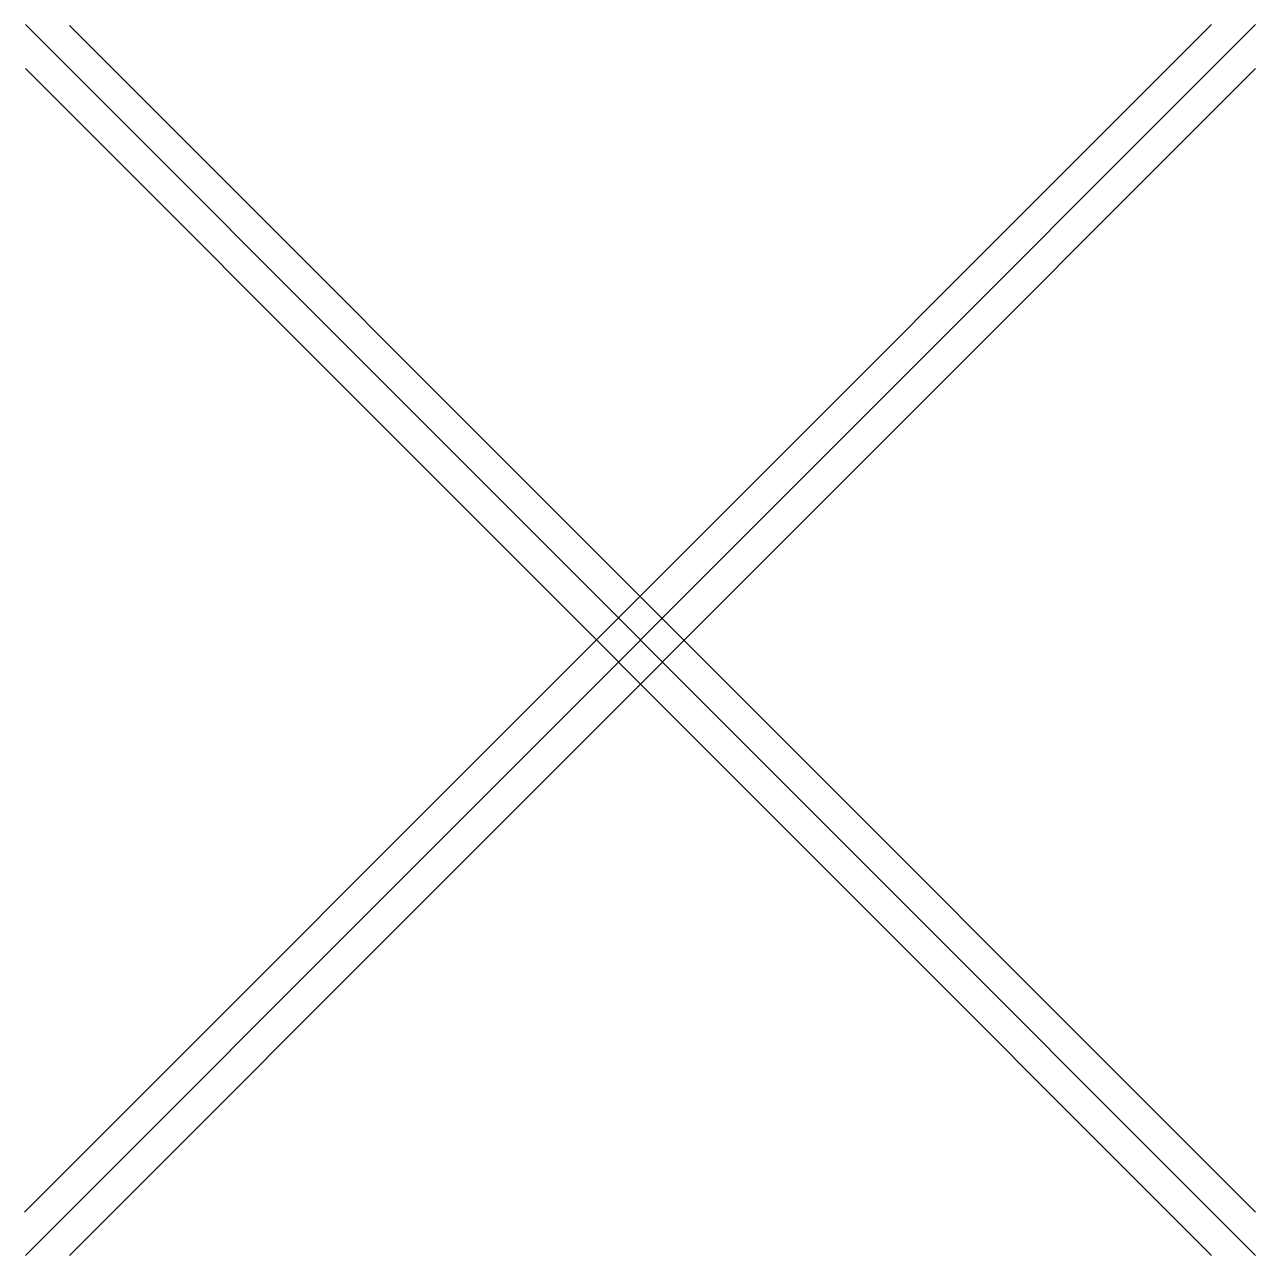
# Model space of a CAD drawing. Extents: x -4 to 4, y -4 to 4.
import ezdxf

# ---------------------------------------------------------------- set-up
doc = ezdxf.new("R2010")
doc.units = 0
doc.header["$MEASUREMENT"] = 0
doc.layers.add('intersection joint', color=7, linetype='Continuous')

msp = doc.modelspace()

# ---------------------------------------------------------------- linework, layer by layer
at = {"layer": 'intersection joint', "color": 3, "lineweight": 25, "true_color": 0x00ff00}
for points in [[(3.7121, 4), (-4.0024, -3.7198)], [(-3.9969, 4), (3.9976, -4)], [(3.9976, 4), (-3.9969, -4)], [(-3.7114, 3.9945), (3.9976, -3.7198)], [(-3.9969, 3.7143), (3.7121, -4)], [(3.9976, 3.7143), (-3.7114, -4)]]:
    msp.add_lwpolyline(points, dxfattribs=at)

doc.saveas('drawing.dxf')
